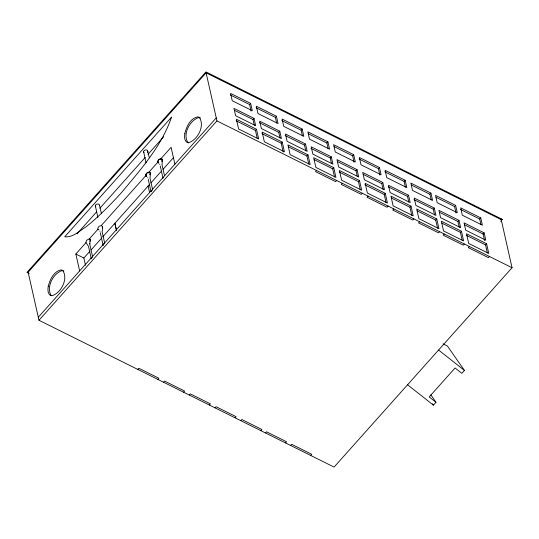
<?xml version="1.0" encoding="UTF-8"?>
<svg xmlns="http://www.w3.org/2000/svg" width="539" height="539" viewBox="0 0 539 539"><rect width="100%" height="100%" fill="white"/><g stroke="black" fill="none" stroke-linecap="round" stroke-linejoin="round"><path stroke-width="0.81" d="M97.862 217.358L95.322 205.662A2.203 1.678 -12.7 0 1 96.616 204.214L97.7 203.991A2.082 1.59 -12.7 0 1 99.378 204.82L101.332 213.269M99.513 205.655L99.513 205.224M146.056 162.919L143.603 151.587A2.203 1.678 -12.7 0 1 144.897 150.138L145.981 149.909A2.082 1.59 -12.7 0 1 147.652 150.745L149.195 157.375M147.794 151.142L147.794 151.58A2.203 1.678 -12.7 0 1 147.369 152.416M91.28 258.787L88.463 246.296L85.849 242.409L86.604 240.3L88.935 239.013L89.966 239.168L89.878 244.74L92.519 256.456M98.859 229.796C96.75 229.243 98.314 226.515 99.702 225.996C103.596 223.766 102.814 230.301 102.093 231.575L104.553 242.51M146.359 176.314L145.867 175.963C144.85 173.767 148.407 171.085 150.266 172.675L150.071 178.429L152.517 189.169M158.351 162.879L157.86 162.529C156.842 160.332 160.4 157.657 162.259 159.241L162.064 165.001L164.51 175.741M89.75 243.985L89.777 243.581M102.551 226.892L102.161 227.984M150.516 173.551L150.125 174.643M151.001 191.561L152.247 190.402M162.508 160.123L162.118 161.215M90.168 241.411L90.512 239.842L89.966 239.168M149.983 174.575L150.125 172.608M161.976 161.141L162.118 159.173M163.149 177.695L163.512 177.291M76.996 233.865L96.569 211.935M99.924 208.182L145.227 157.435M148.023 154.302L163.681 136.758M79.637 270.915L75.837 254.031L85.984 242.658M89.231 239.02L97.977 229.23M101.224 225.585L146.5 174.865M148.178 172.992L158.237 161.72M160.474 159.214L171.099 147.315L174.899 164.206M85.492 265.255L83.862 258.019L89.952 251.194M91.064 249.955L101.581 238.171M102.693 236.931L149.768 184.19M150.88 182.95L161.404 171.166M163.061 169.3L173.585 157.516M38.289 317.235L216.254 117.886M38.97 320.26L216.934 120.911L206.1 72.832L28.136 272.182L38.97 320.26L334.086 467.084L512.05 267.735L501.216 219.649L205.426 72.495M251.086 111.068L249.624 104.559L250.655 103.4L230.584 93.422L232.235 100.739L252.306 110.724L250.655 103.4M254.28 125.223L252.993 119.537L254.031 118.378L233.96 108.393L235.61 115.71L255.681 125.695L254.031 118.378M257.271 138.503L255.446 130.398L256.476 129.239L236.412 119.254L238.602 128.983L258.673 138.968L256.476 129.239M276.655 123.067L275.375 117.374L276.406 116.215L256.342 106.23L257.992 113.547L278.057 123.532L276.406 116.215M280.031 138.038L278.751 132.345L279.781 131.186L259.717 121.208L261.361 128.525L281.432 138.51L279.781 131.186M283.204 152.126L281.196 143.212L282.234 142.053L262.163 132.068L264.353 141.797L284.424 151.782L282.234 142.053M302.413 135.875L301.126 130.189L302.163 129.03L282.092 119.045L283.743 126.362L303.814 136.347L302.163 129.03M305.788 150.853L304.501 145.159L305.539 144.001L285.468 134.016L287.119 141.333L307.183 151.318L305.539 144.001M308.78 164.132L306.954 156.02L307.985 154.868L287.92 144.883L290.11 154.612L310.174 164.59L307.985 154.868M328.163 148.69L326.883 142.997L327.914 141.845L307.85 131.86L309.501 139.177L329.565 149.162L327.914 141.845M137.775 369.417L138.806 368.258L158.877 378.243L157.839 379.395M316.548 170.472L315.517 171.631L335.588 181.616L336.619 180.457M331.539 163.661L330.259 157.974L331.29 156.815L311.225 146.83L312.869 154.147L332.94 164.132L331.29 156.815M334.53 176.94L332.704 168.835L333.742 167.676L313.671 157.691L315.861 167.42L335.932 177.405L333.742 167.676M354.103 162.313L352.634 155.811L353.672 154.653L333.601 144.668L335.251 151.985L355.322 161.969L353.672 154.653M163.526 382.225L164.563 381.066L184.628 391.051L183.597 392.21M342.305 183.287L341.268 184.439L361.339 194.424L362.37 193.265M357.296 176.475L356.009 170.782L357.047 169.63L336.976 159.645L338.627 166.962L358.691 176.947L357.047 169.63M360.288 189.755L358.462 181.65L359.493 180.491L339.429 170.506L341.618 180.235L361.682 190.22L359.493 180.491M379.854 175.128L378.391 168.626L379.422 167.467L359.358 157.482L361.009 164.799L381.073 174.784L379.422 167.467M189.283 395.04L190.314 393.881L210.385 403.866L209.348 405.025M368.056 196.095L367.025 197.254L387.09 207.239L388.127 206.08M383.047 189.29L381.767 183.597L382.798 182.438L362.734 172.453L364.377 179.77L384.448 189.755L382.798 182.438M386.039 202.57L384.213 194.458L385.25 193.306L365.179 183.321L367.369 193.05L387.44 203.028L385.25 193.306M405.429 187.127L404.142 181.434L405.18 180.282L385.109 170.297L386.759 177.614L406.83 187.599L405.18 180.282M215.034 407.855L216.065 406.696L236.136 416.681L235.105 417.833M393.814 208.91L392.776 210.069L412.847 220.053L413.878 218.895M408.805 202.098L407.518 196.412L408.555 195.253L388.484 185.268L390.135 192.585L410.199 202.57L408.555 195.253M411.796 215.378L409.97 207.272L411.001 206.114L390.93 196.129L393.126 205.858L413.191 215.843L411.001 206.114M431.18 199.942L429.9 194.249L430.93 193.09L410.866 183.105L412.51 190.422L432.581 200.407L430.93 193.09M240.792 420.663L241.822 419.504L261.893 429.489L260.856 430.648M419.564 221.724L418.534 222.876L438.598 232.861L439.635 231.703M434.555 214.913L433.275 209.22L434.306 208.067L414.242 198.082L415.886 205.399L435.957 215.384L434.306 208.067M437.547 228.192L435.721 220.087L436.752 218.928L416.687 208.943L418.877 218.672L438.948 228.657L436.752 218.928M456.048 213.033L454.579 206.531L455.617 205.372L435.546 195.387L437.196 202.704L457.267 212.689L455.617 205.372M265.471 432.945L266.509 431.786L286.573 441.771L285.542 442.93M444.251 234L443.213 235.159L463.284 245.144L464.315 243.985M459.241 227.195L457.955 221.502L458.992 220.343L438.921 210.358L440.572 217.675L460.636 227.66L458.992 220.343M462.233 240.475L460.407 232.363L461.438 231.211L441.374 221.226L443.563 230.955L463.628 240.933L461.438 231.211M480.997 224.723L479.717 219.036L480.748 217.877L460.683 207.892L462.334 215.209L482.398 225.194L480.748 217.877M290.609 445.45L291.639 444.291L311.71 454.276L310.673 455.435M469.388 246.505L468.351 247.664L488.422 257.649L489.452 256.49M484.123 232.848L485.774 240.165L465.709 230.18L464.059 222.863L484.123 232.848L483.092 234.007L484.554 240.509M501.216 219.649L501.728 219.07M500.724 221.286L502.402 219.407L205.945 71.916L26.95 272.424L29.207 273.549M487.364 252.98L485.538 244.868L486.576 243.716L466.504 233.731L468.701 243.46L488.765 253.438L486.576 243.716M407.565 384.779L433.41 405.16L435.997 402.269L430.796 394.811M442.997 343.828L447.41 346.025L464.423 370.421L461.842 373.318L455.071 367.982L429.226 396.926L435.997 402.269M104.283 243.743L103.192 244.463L103.272 245.36M92.513 257.177L91.36 257.682L91.064 258.525M500.731 219.205L502.402 219.407M200.521 117.926L198.79 117.536C189.607 120.338 182.128 134.77 188.232 142.976M63.912 270.955L62.18 270.565C53.031 273.374 46.037 287.139 51.178 295.594M161.909 158.965C159.962 158.257 157.071 160.541 158.001 162.596M158.21 162.812L158.816 163.027M149.923 172.399C147.969 171.685 145.079 173.969 146.008 176.031M146.217 176.24L146.824 176.462M230.294 94.945L249.624 104.559M256.052 107.76L275.375 117.374M281.803 120.574L301.126 130.189M308.301 133.753L326.883 142.997M334.059 146.568L352.634 155.811M359.068 159.012L378.391 168.626M384.819 171.82L404.142 181.434M411.318 185.005L429.9 194.249M436.004 197.287L454.579 206.531M460.394 209.422L479.717 219.036M234.411 110.293L252.993 119.537M259.427 122.73L278.751 132.345M285.178 135.545L304.501 145.159M310.936 148.36L330.259 157.974M337.427 161.538L356.009 170.782M363.185 174.353L381.767 183.597M388.195 186.797L407.518 196.412M413.945 199.605L433.275 209.22M439.373 212.258L457.955 221.502M464.51 224.763L483.712 234.317M236.116 120.783L255.446 130.398M261.873 133.598L281.196 143.212M288.372 146.776L306.954 156.02M314.122 159.591L332.704 168.835M339.132 172.035L358.462 181.65M364.89 184.85L384.213 194.458M391.388 198.029L409.97 207.272M417.139 210.843L435.721 220.087M441.825 223.119L460.407 232.363M466.215 235.26L485.538 244.868M216.934 120.911L512.05 267.735M75.837 254.031L83.862 258.019M438.578 350.033L464.423 370.421M147.962 178.032L147.726 177.567M432.467 403.805L433.41 405.16M159.813 164.483L159.712 164.139M160.278 165.985L163.007 178.321M148.286 179.42L151.021 191.749M99.998 231.325L99.897 230.975M100.321 232.754L103.057 245.09M143.603 152.018L143.738 152.416A2.082 1.59 -12.7 0 0 144.014 152.766M95.322 206.093L95.464 206.498A2.082 1.59 -12.7 0 0 95.74 206.841M148.11 186.049L149.559 192.484M116.505 230.517L114.874 223.281L116.525 230.497M48.247 286.337C47.809 289.369 47.452 293.317 50.282 295.345L52.014 295.736C61.203 292.933 68.675 278.495 62.578 270.288L60.84 269.898C53.55 271.622 49.932 279.694 48.247 286.337M184.864 133.308C184.419 136.34 184.068 140.288 186.892 142.316L188.63 142.707C197.813 139.904 205.285 125.472 199.187 117.259L197.449 116.869C190.166 118.593 186.541 126.665 184.864 133.308M171.537 117.145C161.7 145.975 140.82 169.421 121.619 192.47C110.542 204.658 98.974 216.442 86.112 226.771C79.563 230.908 73.068 237.605 64.714 236.803L171.537 117.145"/></g></svg>
